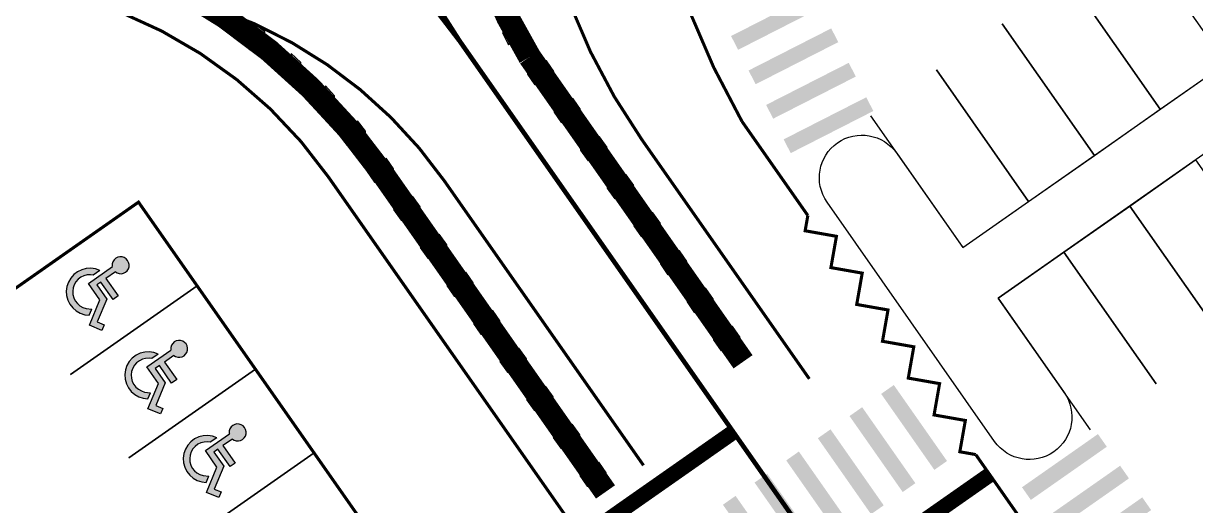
# Model space of a CAD drawing. Header units: millimetres. Extents: x 152904052 to 153933663, y 538271515 to 539240469.
# Drawn here: x 153229752 to 153267674, y 538809745 to 538825339 of the extents above; entities that cross this region are included whole.
import ezdxf

# ---------------------------------------------------------------- set-up
doc = ezdxf.new("R2010")
doc.units = ezdxf.units.MM
doc.layers.add('SCHM', color=9, linetype='Continuous')

msp = doc.modelspace()

# ---------------------------------------------------------------- hatches: boundary and pattern name
at = {"layer": 'SCHM'}
h = msp.add_hatch(color=256, dxfattribs=at)
h.dxf.hatch_style = 1
h.paths.add_polyline_path([(153245608.7, 538825153.8), (153246111.5, 538824985.2), (153245922.4, 538825365), (153245419.6, 538825533.6), (153245251, 538825030.7), (153245440.1, 538824650.9)])
h = msp.add_hatch(color=256, dxfattribs=at)
h.dxf.hatch_style = 1
h.paths.add_polyline_path([(153237285.2, 538824803.5), (153236757.6, 538824750), (153237086.3, 538824481.8), (153237614, 538824535.3), (153237560.4, 538825062.9), (153237231.7, 538825331.1)])
h = msp.add_hatch(color=256, dxfattribs=at)
h.dxf.hatch_style = 1
h.paths.add_polyline_path([(153238431.9, 538823836.5), (153237901.7, 538823822.7), (153238209.5, 538823530.6), (153238739.6, 538823544.4), (153238725.8, 538824074.6), (153238418.1, 538824366.7)])
h = msp.add_hatch(color=256, dxfattribs=at)
h.dxf.hatch_style = 1
h.paths.add_polyline_path([(153246394.1, 538823877.1), (153246916.4, 538823785), (153246673, 538824132.6), (153246150.8, 538824224.7), (153246058.7, 538823702.4), (153246302, 538823354.8)])
h = msp.add_hatch(color=256, dxfattribs=at)
h.dxf.hatch_style = 1
h.paths.add_polyline_path([(153239502.9, 538822786.3), (153238973.2, 538822812.2), (153239258.2, 538822497.9), (153239787.9, 538822472), (153239813.8, 538823001.7), (153239528.8, 538823316)])
h = msp.add_hatch(color=256, dxfattribs=at)
h.dxf.hatch_style = 1
h.paths.add_polyline_path([(153247254.5, 538822648.4), (153247776.7, 538822556.3), (153247533.4, 538822903.8), (153247011.1, 538822995.9), (153246919, 538822473.6), (153247162.4, 538822126.1)])
h = msp.add_hatch(color=256, dxfattribs=at)
h.dxf.hatch_style = 1
h.paths.add_polyline_path([(153240492.2, 538821658.8), (153239965.9, 538821724.4), (153240226.5, 538821389.6), (153240752.8, 538821324), (153240818.3, 538821850.3), (153240557.7, 538822185.1)])
h = msp.add_hatch(color=256, dxfattribs=at)
h.dxf.hatch_style = 1
h.paths.add_polyline_path([(153248114.8, 538821419.7), (153248637.1, 538821327.6), (153248393.8, 538821675.1), (153247871.5, 538821767.2), (153247779.4, 538821244.9), (153248022.7, 538820897.4)])
h = msp.add_hatch(color=256, dxfattribs=at)
h.dxf.hatch_style = 1
h.paths.add_polyline_path([(153241390.6, 538820457.9), (153240868.3, 538820550), (153241111.6, 538820202.4), (153241633.9, 538820110.4), (153241726, 538820632.6), (153241482.7, 538820980.2)])
h = msp.add_hatch(color=256, dxfattribs=at)
h.dxf.hatch_style = 1
h.paths.add_polyline_path([(153248975.2, 538820190.9), (153249497.5, 538820098.8), (153249254.1, 538820446.4), (153248731.8, 538820538.5), (153248639.8, 538820016.2), (153248883.1, 538819668.7)])
h = msp.add_hatch(color=256, dxfattribs=at)
h.dxf.hatch_style = 1
h.paths.add_polyline_path([(153242250.9, 538819229.2), (153241728.7, 538819321.3), (153241972, 538818973.7), (153242494.3, 538818881.6), (153242586.4, 538819403.9), (153242343, 538819751.4)])
h = msp.add_hatch(color=256, dxfattribs=at)
h.dxf.hatch_style = 1
h.paths.add_polyline_path([(153249835.6, 538818962.2), (153250357.8, 538818870.1), (153250114.5, 538819217.6), (153249592.2, 538819309.7), (153249500.1, 538818787.5), (153249743.5, 538818439.9)])
h = msp.add_hatch(color=256, dxfattribs=at)
h.dxf.hatch_style = 1
h.paths.add_polyline_path([(153243111.3, 538818000.4), (153242589, 538818092.5), (153242832.4, 538817745), (153243354.6, 538817652.9), (153243446.7, 538818175.2), (153243203.4, 538818522.7)])
h = msp.add_hatch(color=256, dxfattribs=at)
h.dxf.hatch_style = 1
h.paths.add_polyline_path([(153250695.9, 538817733.5), (153251218.2, 538817641.4), (153250974.9, 538817988.9), (153250452.6, 538818081), (153250360.5, 538817558.7), (153250603.8, 538817211.2)])
for points in [[(153232991.2, 538817259.2), (153233054.7, 538817292.2), (153233107.5, 538817340.6), (153233145.9, 538817400.9), (153233167.5, 538817469.2), (153233170.6, 538817540.7), (153233155.1, 538817610.5), (153233122, 538817674), (153233073.7, 538817726.8), (153233013.3, 538817765.2), (153232945.1, 538817786.8), (153232873.6, 538817789.9), (153232803.7, 538817774.4), (153232740.2, 538817741.3), (153232687.5, 538817693), (153232649, 538817632.6), (153232627.5, 538817564.4), (153232624.4, 538817492.9), (153232628.7, 538817473.3), (153231852.3, 538816929.7), (153232224.7, 538816397.8), (153231886.4, 538815577.9), (153232290.8, 538815411), (153232365.1, 538815591.1), (153232140.8, 538815683.7), (153232445.5, 538816422.1), (153232123.6, 538816881.8), (153232257.4, 538816975.5), (153232653.9, 538816409.3), (153232818.5, 538816524.6), (153232422, 538817090.8), (153232726.1, 538817303.7), (153232781.6, 538817268.3), (153232849.9, 538817246.8), (153232921.4, 538817243.7)], [(153231922.4, 538817212.8), (153232011.9, 538817199.9), (153232221.5, 538817346.7), (153232080.1, 538817396.9), (153231931.6, 538817418.4), (153231781.8, 538817410.3), (153231636.5, 538817372.8), (153231501.4, 538817307.6), (153231381.8, 538817217), (153231282.3, 538817104.6), (153231206.9, 538816974.9), (153231158.5, 538816832.9), (153231138.9, 538816684.1), (153231149, 538816534.4), (153231188.3, 538816389.6), (153231255.3, 538816255.4), (153231347.5, 538816137), (153231461.1, 538816039), (153231591.8, 538815965.2), (153231734.4, 538815918.6), (153231883.4, 538815901), (153231964.6, 538816097.6), (153231778.7, 538816119.6), (153231674.7, 538816153.6), (153231579.5, 538816207.3), (153231496.6, 538816278.8), (153231429.5, 538816365.1), (153231380.6, 538816462.9), (153231352, 538816568.5), (153231344.6, 538816677.6), (153231358.9, 538816786), (153231394.2, 538816889.5), (153231449.2, 538816984.1), (153231521.7, 538817066), (153231608.9, 538817132), (153231707.3, 538817179.6), (153231813.2, 538817206.9)], [(153234884, 538814556), (153234947.5, 538814589), (153235000.3, 538814637.4), (153235038.7, 538814697.7), (153235060.3, 538814766), (153235063.4, 538814837.5), (153235047.9, 538814907.3), (153235014.8, 538814970.8), (153234966.5, 538815023.6), (153234906.1, 538815062), (153234837.9, 538815083.6), (153234766.4, 538815086.7), (153234696.5, 538815071.2), (153234633, 538815038.1), (153234580.3, 538814989.8), (153234541.8, 538814929.4), (153234520.3, 538814861.2), (153234517.2, 538814789.7), (153234521.5, 538814770.1), (153233745.1, 538814226.5), (153234117.5, 538813694.6), (153233779.2, 538812874.7), (153234183.6, 538812707.8), (153234258, 538812887.9), (153234033.6, 538812980.5), (153234338.3, 538813718.9), (153234016.4, 538814178.6), (153234150.2, 538814272.3), (153234546.7, 538813706), (153234711.3, 538813821.4), (153234314.8, 538814387.6), (153234618.9, 538814600.5), (153234674.4, 538814565.1), (153234742.7, 538814543.6), (153234814.2, 538814540.5)], [(153233815.2, 538814509.6), (153233904.7, 538814496.7), (153234114.3, 538814643.4), (153233972.9, 538814693.7), (153233824.4, 538814715.2), (153233674.6, 538814707.1), (153233529.3, 538814669.6), (153233394.2, 538814604.4), (153233274.6, 538814513.8), (153233175.1, 538814401.4), (153233099.7, 538814271.7), (153233051.3, 538814129.7), (153233031.7, 538813980.9), (153233041.8, 538813831.2), (153233081.1, 538813686.4), (153233148.1, 538813552.2), (153233240.3, 538813433.8), (153233353.9, 538813335.7), (153233484.6, 538813262), (153233627.2, 538813215.4), (153233776.2, 538813197.8), (153233857.4, 538813394.4), (153233671.5, 538813416.4), (153233567.5, 538813450.4), (153233472.3, 538813504.1), (153233389.4, 538813575.6), (153233322.3, 538813661.9), (153233273.4, 538813759.7), (153233244.8, 538813865.3), (153233237.4, 538813974.4), (153233251.7, 538814082.8), (153233287, 538814186.3), (153233342, 538814280.9), (153233414.5, 538814362.8), (153233501.7, 538814428.8), (153233600.1, 538814476.4), (153233706, 538814503.7)], [(153236776.8, 538811852.8), (153236840.3, 538811885.8), (153236893.1, 538811934.2), (153236931.5, 538811994.5), (153236953.1, 538812062.8), (153236956.2, 538812134.3), (153236940.7, 538812204.1), (153236907.6, 538812267.6), (153236859.3, 538812320.4), (153236798.9, 538812358.8), (153236730.7, 538812380.3), (153236659.2, 538812383.5), (153236589.3, 538812368), (153236525.8, 538812334.9), (153236473.1, 538812286.6), (153236434.6, 538812226.2), (153236413.1, 538812158), (153236410, 538812086.5), (153236414.3, 538812066.9), (153235637.9, 538811523.3), (153236010.3, 538810991.4), (153235672, 538810171.5), (153236076.4, 538810004.6), (153236150.8, 538810184.7), (153235926.4, 538810277.3), (153236231.1, 538811015.7), (153235909.2, 538811475.4), (153236043, 538811569.1), (153236439.5, 538811002.8), (153236604.1, 538811118.2), (153236207.6, 538811684.4), (153236511.7, 538811897.3), (153236567.2, 538811861.9), (153236635.5, 538811840.4), (153236707, 538811837.3)], [(153235708, 538811806.4), (153235797.5, 538811793.5), (153236007.1, 538811940.2), (153235865.7, 538811990.5), (153235717.2, 538812012), (153235567.4, 538812003.9), (153235422.1, 538811966.4), (153235287, 538811901.2), (153235167.4, 538811810.6), (153235067.9, 538811698.2), (153234992.5, 538811568.5), (153234944.1, 538811426.5), (153234924.5, 538811277.7), (153234934.6, 538811128), (153234973.9, 538810983.2), (153235040.9, 538810849), (153235133.1, 538810730.5), (153235246.7, 538810632.5), (153235377.4, 538810558.8), (153235520, 538810512.2), (153235669, 538810494.6), (153235750.2, 538810691.2), (153235564.3, 538810713.2), (153235460.3, 538810747.2), (153235365.1, 538810800.9), (153235282.2, 538810872.4), (153235215.1, 538810958.7), (153235166.2, 538811056.5), (153235137.6, 538811162.1), (153235130.2, 538811271.2), (153235144.5, 538811379.6), (153235179.8, 538811483.1), (153235234.8, 538811577.7), (153235307.3, 538811659.6), (153235394.5, 538811725.6), (153235492.9, 538811773.2), (153235598.8, 538811800.5)]]:
    msp.add_hatch(color=256, dxfattribs=at).paths.add_polyline_path(points)
h = msp.add_hatch(color=256, dxfattribs=at)
h.dxf.hatch_style = 1
h.paths.add_polyline_path([(153243971.7, 538816771.7), (153243449.4, 538816863.8), (153243692.7, 538816516.3), (153244215, 538816424.2), (153244307.1, 538816946.4), (153244063.7, 538817294)])
h = msp.add_hatch(color=256, dxfattribs=at)
h.dxf.hatch_style = 1
h.paths.add_polyline_path([(153251556.3, 538816504.7), (153252078.6, 538816412.7), (153251835.2, 538816760.2), (153251312.9, 538816852.3), (153251220.9, 538816330), (153251464.2, 538815982.5)])
h = msp.add_hatch(color=256, dxfattribs=at)
h.dxf.hatch_style = 1
h.paths.add_polyline_path([(153244832, 538815543), (153244309.7, 538815635.1), (153244553.1, 538815287.5), (153245075.4, 538815195.4), (153245167.5, 538815717.7), (153244924.1, 538816065.3)])
h = msp.add_hatch(color=256, dxfattribs=at)
h.dxf.hatch_style = 1
h.paths.add_polyline_path([(153252416.7, 538815276), (153252938.9, 538815183.9), (153252695.6, 538815531.5), (153252173.3, 538815623.6), (153252081.2, 538815101.3), (153252324.6, 538814753.7)])
h = msp.add_hatch(color=256, dxfattribs=at)
h.dxf.hatch_style = 1
h.paths.add_polyline_path([(153245692.4, 538814314.3), (153245170.1, 538814406.3), (153245413.5, 538814058.8), (153245935.7, 538813966.7), (153246027.8, 538814489), (153245784.5, 538814836.5)])
h = msp.add_hatch(color=256, dxfattribs=at)
h.dxf.hatch_style = 1
h.paths.add_polyline_path([(153246552.8, 538813085.5), (153246030.5, 538813177.6), (153246273.8, 538812830.1), (153246796.1, 538812738), (153246888.2, 538813260.3), (153246644.8, 538813607.8)])
h = msp.add_hatch(color=256, dxfattribs=at)
h.dxf.hatch_style = 1
h.paths.add_polyline_path([(153247413.1, 538811856.8), (153246890.8, 538811948.9), (153247134.2, 538811601.4), (153247656.5, 538811509.3), (153247748.6, 538812031.5), (153247505.2, 538812379.1)])
h = msp.add_hatch(color=256, dxfattribs=at)
h.dxf.hatch_style = 1
h.paths.add_polyline_path([(153248273.5, 538810628.1), (153247751.2, 538810720.2), (153247994.6, 538810372.6), (153248516.8, 538810280.5), (153248608.9, 538810802.8), (153248365.6, 538811150.3)])

# ---------------------------------------------------------------- linework, layer by layer
for p, q in [((153231852.3, 538816929.7), (153232628.7, 538817473.3)), ((153232627.5, 538817564.4), (153232624.4, 538817492.9)), ((153232624.4, 538817492.9), (153232628.7, 538817473.3)), ((153232649, 538817632.6), (153232627.5, 538817564.4)), ((153232687.5, 538817693), (153232649, 538817632.6)), ((153232740.2, 538817741.3), (153232687.5, 538817693)), ((153232803.7, 538817774.4), (153232740.2, 538817741.3)), ((153232873.6, 538817789.9), (153232803.7, 538817774.4)), ((153232945.1, 538817786.8), (153232873.6, 538817789.9)), ((153233013.3, 538817765.2), (153232945.1, 538817786.8)), ((153233073.7, 538817726.8), (153233013.3, 538817765.2)), ((153233122, 538817674), (153233073.7, 538817726.8)), ((153233155.1, 538817610.5), (153233122, 538817674)), ((153233145.9, 538817400.9), (153233167.5, 538817469.2)), ((153233170.6, 538817540.7), (153233155.1, 538817610.5)), ((153233167.5, 538817469.2), (153233170.6, 538817540.7)), ((153231282.3, 538817104.6), (153231206.9, 538816974.9)), ((153231381.8, 538817217), (153231282.3, 538817104.6)), ((153231501.4, 538817307.6), (153231381.8, 538817217)), ((153231521.7, 538817066), (153231449.2, 538816984.1)), ((153231636.5, 538817372.8), (153231501.4, 538817307.6)), ((153231608.9, 538817132), (153231521.7, 538817066)), ((153231707.3, 538817179.6), (153231608.9, 538817132)), ((153231781.8, 538817410.3), (153231636.5, 538817372.8)), ((153231813.2, 538817206.9), (153231707.3, 538817179.6)), ((153231931.6, 538817418.4), (153231781.8, 538817410.3)), ((153231922.4, 538817212.8), (153231813.2, 538817206.9)), ((153232011.9, 538817199.9), (153231922.4, 538817212.8)), ((153232080.1, 538817396.9), (153231931.6, 538817418.4)), ((153232221.5, 538817346.7), (153232011.9, 538817199.9)), ((153232221.5, 538817346.7), (153232080.1, 538817396.9)), ((153232726.1, 538817303.7), (153232422, 538817090.8)), ((153232422, 538817090.8), (153232818.5, 538816524.6)), ((153232726.1, 538817303.7), (153232781.6, 538817268.3)), ((153232781.6, 538817268.3), (153232849.9, 538817246.8)), ((153232849.9, 538817246.8), (153232921.4, 538817243.7)), ((153232921.4, 538817243.7), (153232991.2, 538817259.2)), ((153232991.2, 538817259.2), (153233054.7, 538817292.2)), ((153233054.7, 538817292.2), (153233107.5, 538817340.6)), ((153233107.5, 538817340.6), (153233145.9, 538817400.9)), ((153231158.5, 538816832.9), (153231138.9, 538816684.1)), ((153231138.9, 538816684.1), (153231149, 538816534.4)), ((153231206.9, 538816974.9), (153231158.5, 538816832.9)), ((153231358.9, 538816786), (153231344.6, 538816677.6)), ((153231394.2, 538816889.5), (153231358.9, 538816786)), ((153231449.2, 538816984.1), (153231394.2, 538816889.5)), ((153232224.7, 538816397.8), (153231852.3, 538816929.7)), ((153232257.4, 538816975.5), (153232123.6, 538816881.8)), ((153232123.6, 538816881.8), (153232445.5, 538816422.1)), ((153232653.9, 538816409.3), (153232257.4, 538816975.5)), ((153231149, 538816534.4), (153231188.3, 538816389.6)), ((153231188.3, 538816389.6), (153231255.3, 538816255.4)), ((153231344.6, 538816677.6), (153231352, 538816568.5)), ((153231352, 538816568.5), (153231380.6, 538816462.9)), ((153231380.6, 538816462.9), (153231429.5, 538816365.1)), ((153231429.5, 538816365.1), (153231496.6, 538816278.8)), ((153231886.4, 538815577.9), (153232224.7, 538816397.8)), ((153232445.5, 538816422.1), (153232140.8, 538815683.7)), ((153232818.5, 538816524.6), (153232653.9, 538816409.3)), ((153231255.3, 538816255.4), (153231347.5, 538816137)), ((153231347.5, 538816137), (153231461.1, 538816039)), ((153231461.1, 538816039), (153231591.8, 538815965.2)), ((153231496.6, 538816278.8), (153231579.5, 538816207.3)), ((153231579.5, 538816207.3), (153231674.7, 538816153.6)), ((153231591.8, 538815965.2), (153231734.4, 538815918.6)), ((153231674.7, 538816153.6), (153231778.7, 538816119.6)), ((153231778.7, 538816119.6), (153231964.6, 538816097.6)), ((153231883.4, 538815901), (153231964.6, 538816097.6)), ((153231734.4, 538815918.6), (153231883.4, 538815901)), ((153232290.8, 538815411), (153231886.4, 538815577.9)), ((153232140.8, 538815683.7), (153232365.1, 538815591.1)), ((153232365.1, 538815591.1), (153232290.8, 538815411)), ((153234520.3, 538814861.2), (153234517.2, 538814789.7)), ((153234517.2, 538814789.7), (153234521.5, 538814770.1)), ((153234541.8, 538814929.4), (153234520.3, 538814861.2)), ((153234580.3, 538814989.8), (153234541.8, 538814929.4)), ((153234633, 538815038.1), (153234580.3, 538814989.8)), ((153234696.5, 538815071.2), (153234633, 538815038.1)), ((153234766.4, 538815086.7), (153234696.5, 538815071.2)), ((153234837.9, 538815083.6), (153234766.4, 538815086.7)), ((153234906.1, 538815062), (153234837.9, 538815083.6)), ((153234966.5, 538815023.6), (153234906.1, 538815062)), ((153235014.8, 538814970.8), (153234966.5, 538815023.6)), ((153235047.9, 538814907.3), (153235014.8, 538814970.8)), ((153235063.4, 538814837.5), (153235047.9, 538814907.3)), ((153235060.3, 538814766), (153235063.4, 538814837.5)), ((153233274.6, 538814513.8), (153233175.1, 538814401.4)), ((153233394.2, 538814604.4), (153233274.6, 538814513.8)), ((153233529.3, 538814669.6), (153233394.2, 538814604.4)), ((153233501.7, 538814428.8), (153233414.5, 538814362.8)), ((153233600.1, 538814476.4), (153233501.7, 538814428.8)), ((153233674.6, 538814707.1), (153233529.3, 538814669.6)), ((153233706, 538814503.7), (153233600.1, 538814476.4)), ((153233824.4, 538814715.2), (153233674.6, 538814707.1)), ((153233815.2, 538814509.6), (153233706, 538814503.7)), ((153233745.1, 538814226.5), (153234521.5, 538814770.1)), ((153233904.7, 538814496.7), (153233815.2, 538814509.6)), ((153233972.9, 538814693.7), (153233824.4, 538814715.2)), ((153234114.3, 538814643.4), (153233904.7, 538814496.7)), ((153234114.3, 538814643.4), (153233972.9, 538814693.7)), ((153234618.9, 538814600.5), (153234314.8, 538814387.6)), ((153234618.9, 538814600.5), (153234674.4, 538814565.1)), ((153234674.4, 538814565.1), (153234742.7, 538814543.6)), ((153234742.7, 538814543.6), (153234814.2, 538814540.5)), ((153234814.2, 538814540.5), (153234884, 538814556)), ((153234884, 538814556), (153234947.5, 538814589)), ((153234947.5, 538814589), (153235000.3, 538814637.4)), ((153235000.3, 538814637.4), (153235038.7, 538814697.7)), ((153235038.7, 538814697.7), (153235060.3, 538814766)), ((153233051.3, 538814129.7), (153233031.7, 538813980.9)), ((153233099.7, 538814271.7), (153233051.3, 538814129.7)), ((153233175.1, 538814401.4), (153233099.7, 538814271.7)), ((153233251.7, 538814082.8), (153233237.4, 538813974.4)), ((153233287, 538814186.3), (153233251.7, 538814082.8)), ((153233342, 538814280.9), (153233287, 538814186.3)), ((153233414.5, 538814362.8), (153233342, 538814280.9)), ((153234117.5, 538813694.6), (153233745.1, 538814226.5)), ((153234150.2, 538814272.3), (153234016.4, 538814178.6)), ((153234016.4, 538814178.6), (153234338.3, 538813718.9)), ((153234546.7, 538813706), (153234150.2, 538814272.3)), ((153234314.8, 538814387.6), (153234711.3, 538813821.4)), ((153233031.7, 538813980.9), (153233041.8, 538813831.2)), ((153233041.8, 538813831.2), (153233081.1, 538813686.4)), ((153233081.1, 538813686.4), (153233148.1, 538813552.2)), ((153233237.4, 538813974.4), (153233244.8, 538813865.3)), ((153233244.8, 538813865.3), (153233273.4, 538813759.7)), ((153233273.4, 538813759.7), (153233322.3, 538813661.9)), ((153233322.3, 538813661.9), (153233389.4, 538813575.6)), ((153233779.2, 538812874.7), (153234117.5, 538813694.6)), ((153234338.3, 538813718.9), (153234033.6, 538812980.5)), ((153234711.3, 538813821.4), (153234546.7, 538813706)), ((153233148.1, 538813552.2), (153233240.3, 538813433.8)), ((153233240.3, 538813433.8), (153233353.9, 538813335.7)), ((153233353.9, 538813335.7), (153233484.6, 538813262)), ((153233389.4, 538813575.6), (153233472.3, 538813504.1)), ((153233472.3, 538813504.1), (153233567.5, 538813450.4)), ((153233567.5, 538813450.4), (153233671.5, 538813416.4)), ((153233671.5, 538813416.4), (153233857.4, 538813394.4)), ((153233776.2, 538813197.8), (153233857.4, 538813394.4)), ((153233484.6, 538813262), (153233627.2, 538813215.4)), ((153233627.2, 538813215.4), (153233776.2, 538813197.8)), ((153234033.6, 538812980.5), (153234258, 538812887.9)), ((153234183.6, 538812707.8), (153233779.2, 538812874.7)), ((153234258, 538812887.9), (153234183.6, 538812707.8)), ((153236413.1, 538812158), (153236410, 538812086.5)), ((153236434.6, 538812226.2), (153236413.1, 538812158)), ((153236473.1, 538812286.6), (153236434.6, 538812226.2)), ((153236525.8, 538812334.9), (153236473.1, 538812286.6)), ((153236589.3, 538812368), (153236525.8, 538812334.9)), ((153236659.2, 538812383.5), (153236589.3, 538812368)), ((153236730.7, 538812380.3), (153236659.2, 538812383.5)), ((153236798.9, 538812358.8), (153236730.7, 538812380.3)), ((153236859.3, 538812320.4), (153236798.9, 538812358.8)), ((153236907.6, 538812267.6), (153236859.3, 538812320.4)), ((153236940.7, 538812204.1), (153236907.6, 538812267.6)), ((153236956.2, 538812134.3), (153236940.7, 538812204.1)), ((153236953.1, 538812062.8), (153236956.2, 538812134.3)), ((153235167.4, 538811810.6), (153235067.9, 538811698.2)), ((153235287, 538811901.2), (153235167.4, 538811810.6)), ((153235422.1, 538811966.4), (153235287, 538811901.2)), ((153235492.9, 538811773.2), (153235394.5, 538811725.6)), ((153235567.4, 538812003.9), (153235422.1, 538811966.4)), ((153235598.8, 538811800.5), (153235492.9, 538811773.2)), ((153235717.2, 538812012), (153235567.4, 538812003.9)), ((153235708, 538811806.4), (153235598.8, 538811800.5)), ((153235637.9, 538811523.3), (153236414.3, 538812066.9)), ((153235797.5, 538811793.5), (153235708, 538811806.4)), ((153235865.7, 538811990.5), (153235717.2, 538812012)), ((153236007.1, 538811940.2), (153235797.5, 538811793.5)), ((153236007.1, 538811940.2), (153235865.7, 538811990.5)), ((153236511.7, 538811897.3), (153236207.6, 538811684.4)), ((153236410, 538812086.5), (153236414.3, 538812066.9)), ((153236511.7, 538811897.3), (153236567.2, 538811861.9)), ((153236567.2, 538811861.9), (153236635.5, 538811840.4)), ((153236635.5, 538811840.4), (153236707, 538811837.3)), ((153236707, 538811837.3), (153236776.8, 538811852.8)), ((153236776.8, 538811852.8), (153236840.3, 538811885.8)), ((153236840.3, 538811885.8), (153236893.1, 538811934.2)), ((153236893.1, 538811934.2), (153236931.5, 538811994.5)), ((153236931.5, 538811994.5), (153236953.1, 538812062.8)), ((153234944.1, 538811426.5), (153234924.5, 538811277.7)), ((153234992.5, 538811568.5), (153234944.1, 538811426.5)), ((153235067.9, 538811698.2), (153234992.5, 538811568.5)), ((153235144.5, 538811379.6), (153235130.2, 538811271.2)), ((153235179.8, 538811483.1), (153235144.5, 538811379.6)), ((153235234.8, 538811577.7), (153235179.8, 538811483.1)), ((153235307.3, 538811659.6), (153235234.8, 538811577.7)), ((153235394.5, 538811725.6), (153235307.3, 538811659.6)), ((153236010.3, 538810991.4), (153235637.9, 538811523.3)), ((153236043, 538811569.1), (153235909.2, 538811475.4)), ((153235909.2, 538811475.4), (153236231.1, 538811015.7)), ((153236439.5, 538811002.8), (153236043, 538811569.1)), ((153236207.6, 538811684.4), (153236604.1, 538811118.2)), ((153234924.5, 538811277.7), (153234934.6, 538811128)), ((153234934.6, 538811128), (153234973.9, 538810983.2)), ((153235130.2, 538811271.2), (153235137.6, 538811162.1)), ((153235137.6, 538811162.1), (153235166.2, 538811056.5)), ((153235166.2, 538811056.5), (153235215.1, 538810958.7)), ((153236231.1, 538811015.7), (153235926.4, 538810277.3)), ((153236604.1, 538811118.2), (153236439.5, 538811002.8)), ((153234973.9, 538810983.2), (153235040.9, 538810849)), ((153235040.9, 538810849), (153235133.1, 538810730.5)), ((153235133.1, 538810730.5), (153235246.7, 538810632.5)), ((153235215.1, 538810958.7), (153235282.2, 538810872.4)), ((153235246.7, 538810632.5), (153235377.4, 538810558.8)), ((153235282.2, 538810872.4), (153235365.1, 538810800.9)), ((153235365.1, 538810800.9), (153235460.3, 538810747.2)), ((153235460.3, 538810747.2), (153235564.3, 538810713.2)), ((153235564.3, 538810713.2), (153235750.2, 538810691.2)), ((153235669, 538810494.6), (153235750.2, 538810691.2)), ((153235672, 538810171.5), (153236010.3, 538810991.4)), ((153235377.4, 538810558.8), (153235520, 538810512.2)), ((153235520, 538810512.2), (153235669, 538810494.6)), ((153235926.4, 538810277.3), (153236150.8, 538810184.7)), ((153236076.4, 538810004.6), (153235672, 538810171.5)), ((153236150.8, 538810184.7), (153236076.4, 538810004.6))]:
    msp.add_line(p, q, dxfattribs=at)
at = {"layer": 'SCHM', "ltscale": 0.0008}
msp.add_lwpolyline([(153255751.7, 538819561.8, -1), (153258004.4, 538821139.2), (153260140.9, 538818087.8), (153386126.5, 538906303.9), (153383990, 538909355.2, -1), (153386242.6, 538910932.6), (153391662.9, 538903191.6, -1), (153389410.3, 538901614.2), (153387273.7, 538904665.6), (153261288.1, 538816449.5), (153263424.7, 538813398.2, -1), (153261172, 538811820.9)], format="xyb", close=True, dxfattribs=at)
at = {"layer": 'SCHM', "ltscale": 0.3}
msp.add_lwpolyline([(153248583.9, 538810184.7, 750, 750, 0), (153241354.3, 538820509.7, 750, 750, 0.2050829), (153227976.2, 538828811.1, 750, 750, -2.9016993), (153244616.9, 538838183.5, 750, 750, 0.2253652), (153246128, 538824257.2, 750, 750, 0), (153253033.7, 538814394.8, 0, 0, 0)], format="xyseb", dxfattribs=at)
at = {"layer": 'SCHM', "ltscale": 0.005, "const_width": 100}
for points in [[(153255178.6, 538813842.4), (153249750.9, 538821593.9, -0.1235773), (153246275.5, 538830690.1, -0.1193613)], [(153239617.3, 538820375.3, 0.2205402), (153228703.1, 538826708.6)]]:
    msp.add_lwpolyline(points, format="xyb", dxfattribs=at)
at = {"layer": 'SCHM', "const_width": 150}
msp.add_lwpolyline([(153241409.9, 538830609.9, 0.1068303), (153243866.2, 538824767.8, 0.1068303), (153239216.5, 538829074.1, 0.0383074)], format="xyb", close=True, dxfattribs=at)
at = {"layer": 'SCHM', "ltscale": 0.005, "const_width": 100}
for points in [[(153243368.9, 538805428.4), (153233474.7, 538819558.7), (153227963.3, 538815699.6), (153219239.9, 538828158.1)], [(153239617.3, 538820375.3), (153247806.2, 538808680.2)], [(153260562.2, 538811393.9), (153260048, 538811484.5), (153260226.6, 538812497.3), (153259213.9, 538812675.9), (153259392.4, 538813688.6), (153258379.7, 538813867.2), (153258558.2, 538814880), (153257545.5, 538815058.6), (153257724.1, 538816071.3), (153256711.3, 538816249.9), (153256889.9, 538817262.7), (153255877.1, 538817441.3), (153256055.7, 538818454), (153255042.9, 538818632.6), (153255130, 538819126.5)]]:
    msp.add_lwpolyline(points, dxfattribs=at)
at = {"layer": 'SCHM'}
for points in [[(153263547.7, 538826821.3), (153266530.3, 538822561.7), (153268660.1, 538824053), (153265677.5, 538828312.6)], [(153261417.9, 538825330), (153264400.5, 538821070.4), (153266530.3, 538822561.7), (153263547.7, 538826821.3)], [(153259288.1, 538823838.7), (153262270.7, 538819579.1), (153264400.5, 538821070.4), (153261417.9, 538825330)], [(153257158.3, 538822347.4), (153260140.9, 538818087.8), (153262270.7, 538819579.1), (153259288.1, 538823838.7)], [(153268530.3, 538815172.5), (153265547.7, 538819432.1), (153267677.5, 538820923.4), (153270660.1, 538816663.8)], [(153231271.8, 538813987.7), (153235367.5, 538816855.5), (153233474.7, 538819558.7), (153229379, 538816690.9)], [(153266400.5, 538813681.2), (153263417.9, 538817940.8), (153265547.7, 538819432.1), (153268530.3, 538815172.5)], [(153264270.7, 538812189.9), (153261288.1, 538816449.5), (153263417.9, 538817940.8), (153266400.5, 538813681.2)], [(153233164.6, 538811284.5), (153237260.3, 538814152.3), (153235367.5, 538816855.5), (153231271.8, 538813987.7)], [(153235057.4, 538808581.2), (153239153.1, 538811449.1), (153237260.3, 538814152.3), (153233164.6, 538811284.5)], [(153236950.2, 538805878), (153241045.9, 538808745.9), (153239153.1, 538811449.1), (153235057.4, 538808581.2)]]:
    msp.add_lwpolyline(points, dxfattribs=at)
at = {"layer": 'SCHM', "ltscale": 0.05, "const_width": 100}
msp.add_lwpolyline([(153250662.9, 538827600.7, 0.0570332), (153252998.9, 538822170), (153255130, 538819126.5)], format="xyb", dxfattribs=at)
at = {"layer": 'SCHM', "ltscale": 0.3, "const_width": 100}
msp.add_lwpolyline([(153230723.1, 538826640.2, -0.2510376), (153243368.6, 538820248.1), (153249812.6, 538811045.1)], format="xyb", dxfattribs=at)
at = {"layer": 'SCHM'}
for points in [[(153245608.7, 538825153.8), (153246111.5, 538824985.2), (153245922.4, 538825365), (153245419.6, 538825533.6), (153245251, 538825030.7), (153245440.1, 538824650.9), (153245608.7, 538825153.8)], [(153237285.2, 538824803.5), (153236757.6, 538824750), (153237086.3, 538824481.8), (153237614, 538824535.3), (153237560.4, 538825062.9), (153237231.7, 538825331.1), (153237285.2, 538824803.5)], [(153238431.9, 538823836.5), (153237901.7, 538823822.7), (153238209.5, 538823530.6), (153238739.6, 538823544.4), (153238725.8, 538824074.6), (153238418.1, 538824366.7), (153238431.9, 538823836.5)], [(153246394.1, 538823877.1), (153246916.4, 538823785), (153246673, 538824132.6), (153246150.8, 538824224.7), (153246058.7, 538823702.4), (153246302, 538823354.8), (153246394.1, 538823877.1)], [(153239502.9, 538822786.3), (153238973.2, 538822812.2), (153239258.2, 538822497.9), (153239787.9, 538822472), (153239813.8, 538823001.7), (153239528.8, 538823316), (153239502.9, 538822786.3)], [(153247254.5, 538822648.4), (153247776.7, 538822556.3), (153247533.4, 538822903.8), (153247011.1, 538822995.9), (153246919, 538822473.6), (153247162.4, 538822126.1), (153247254.5, 538822648.4)], [(153240492.2, 538821658.8), (153239965.9, 538821724.4), (153240226.5, 538821389.6), (153240752.8, 538821324), (153240818.3, 538821850.3), (153240557.7, 538822185.1), (153240492.2, 538821658.8)], [(153248114.8, 538821419.7), (153248637.1, 538821327.6), (153248393.8, 538821675.1), (153247871.5, 538821767.2), (153247779.4, 538821244.9), (153248022.7, 538820897.4), (153248114.8, 538821419.7)], [(153241390.6, 538820457.9), (153240868.3, 538820550), (153241111.6, 538820202.4), (153241633.9, 538820110.4), (153241726, 538820632.6), (153241482.7, 538820980.2), (153241390.6, 538820457.9)], [(153248975.2, 538820190.9), (153249497.5, 538820098.8), (153249254.1, 538820446.4), (153248731.8, 538820538.5), (153248639.8, 538820016.2), (153248883.1, 538819668.7), (153248975.2, 538820190.9)], [(153242250.9, 538819229.2), (153241728.7, 538819321.3), (153241972, 538818973.7), (153242494.3, 538818881.6), (153242586.4, 538819403.9), (153242343, 538819751.4), (153242250.9, 538819229.2)], [(153249835.6, 538818962.2), (153250357.8, 538818870.1), (153250114.5, 538819217.6), (153249592.2, 538819309.7), (153249500.1, 538818787.5), (153249743.5, 538818439.9), (153249835.6, 538818962.2)], [(153243111.3, 538818000.4), (153242589, 538818092.5), (153242832.4, 538817745), (153243354.6, 538817652.9), (153243446.7, 538818175.2), (153243203.4, 538818522.7), (153243111.3, 538818000.4)], [(153250695.9, 538817733.5), (153251218.2, 538817641.4), (153250974.9, 538817988.9), (153250452.6, 538818081), (153250360.5, 538817558.7), (153250603.8, 538817211.2), (153250695.9, 538817733.5)], [(153243971.7, 538816771.7), (153243449.4, 538816863.8), (153243692.7, 538816516.3), (153244215, 538816424.2), (153244307.1, 538816946.4), (153244063.7, 538817294), (153243971.7, 538816771.7)], [(153251556.3, 538816504.7), (153252078.6, 538816412.7), (153251835.2, 538816760.2), (153251312.9, 538816852.3), (153251220.9, 538816330), (153251464.2, 538815982.5), (153251556.3, 538816504.7)], [(153244832, 538815543), (153244309.7, 538815635.1), (153244553.1, 538815287.5), (153245075.4, 538815195.4), (153245167.5, 538815717.7), (153244924.1, 538816065.3), (153244832, 538815543)], [(153252416.7, 538815276), (153252938.9, 538815183.9), (153252695.6, 538815531.5), (153252173.3, 538815623.6), (153252081.2, 538815101.3), (153252324.6, 538814753.7), (153252416.7, 538815276)], [(153245692.4, 538814314.3), (153245170.1, 538814406.3), (153245413.5, 538814058.8), (153245935.7, 538813966.7), (153246027.8, 538814489), (153245784.5, 538814836.5), (153245692.4, 538814314.3)], [(153246552.8, 538813085.5), (153246030.5, 538813177.6), (153246273.8, 538812830.1), (153246796.1, 538812738), (153246888.2, 538813260.3), (153246644.8, 538813607.8), (153246552.8, 538813085.5)], [(153247413.1, 538811856.8), (153246890.8, 538811948.9), (153247134.2, 538811601.4), (153247656.5, 538811509.3), (153247748.6, 538812031.5), (153247505.2, 538812379.1), (153247413.1, 538811856.8)], [(153248273.5, 538810628.1), (153247751.2, 538810720.2), (153247994.6, 538810372.6), (153248516.8, 538810280.5), (153248608.9, 538810802.8), (153248365.6, 538811150.3), (153248273.5, 538810628.1)]]:
    msp.add_lwpolyline(points, close=True, dxfattribs=at)
for points, const_width in [([(153315458.4, 538722523.6), (153243866.2, 538824767.8)], 150), ([(153247806.2, 538808680.2), (153252721.1, 538812121.7)], 500), ([(153256098.7, 538807298), (153261013.6, 538810739.5)], 500)]:
    msp.add_lwpolyline(points, dxfattribs=dict(at, const_width=const_width))
at = {"layer": 'SCHM', "ltscale": 0.05, "const_width": 100}
msp.add_lwpolyline([(153265691.1, 538804059.3), (153260562.2, 538811393.9)], dxfattribs=at)
at = {"layer": 'SCHM'}
for points in [[(153252873.4, 538824485.6), (153255546.6, 538825847.3), (153252646.5, 538824931.2), (153255319.7, 538826292.8)], [(153253440.8, 538823371.8), (153256114, 538824733.4), (153253213.8, 538823817.3), (153255887, 538825179)], [(153254008.1, 538822258), (153256681.3, 538823619.6), (153253781.2, 538822703.5), (153256454.4, 538824065.1)], [(153254575.5, 538821144.1), (153257248.7, 538822505.8), (153254348.5, 538821589.7), (153257021.7, 538822951.3)], [(153259633, 538811185.7), (153257912.2, 538813643.2), (153259223.4, 538810898.9), (153257502.6, 538813356.4)], [(153258609, 538810468.8), (153256888.3, 538812926.2), (153258199.4, 538810182), (153256478.7, 538812639.4)], [(153257585.1, 538809751.8), (153255864.3, 538812209.2), (153257175.5, 538809465), (153255454.8, 538811922.5)], [(153262345.8, 538809926.5), (153264803.3, 538811647.3), (153262059, 538810336.1), (153264516.5, 538812056.8)], [(153256561.1, 538809034.8), (153254840.4, 538811492.3), (153256151.6, 538808748), (153254430.8, 538811205.5)], [(153263062.8, 538808902.6), (153265520.2, 538810623.3), (153262776, 538809312.2), (153265233.4, 538811032.9)], [(153255537.2, 538808317.9), (153253816.5, 538810775.3), (153255127.6, 538808031.1), (153253406.9, 538810488.5)], [(153254513.3, 538807600.9), (153252792.5, 538810058.3), (153254103.7, 538807314.1), (153252382.9, 538809771.5)], [(153263779.8, 538807878.7), (153266237.2, 538809599.4), (153263493, 538808288.2), (153265950.4, 538810009)]]:
    msp.add_solid(points, dxfattribs=at)

doc.saveas('drawing.dxf')
